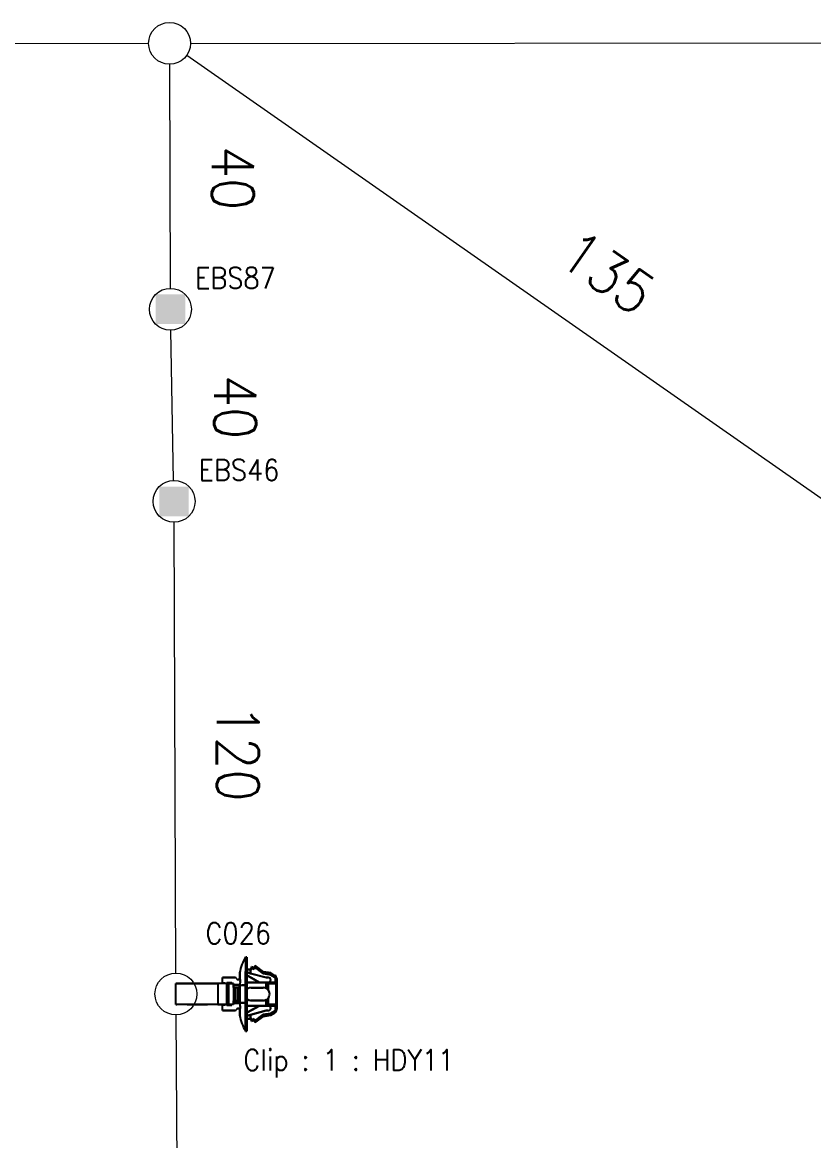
# Model space of a CAD drawing. Header units: inches. Extents: x 47316 to 59086, y 3141 to 11743.
# Drawn here: x 53978.5 to 54072.9, y 9663.8 to 9797.2 of the extents above; entities that cross this region are included whole.
import ezdxf

# ---------------------------------------------------------------- set-up
doc = ezdxf.new("R2010")
doc.units = ezdxf.units.IN
doc.header["$MEASUREMENT"] = 0
doc.styles.get("Standard").update_dxf_attribs({"font": ''})
doc.styles.get('Standard').set_extended_font_data('SimSun')
doc.linetypes.add('_VH_FELT_TAPE', pattern='A,0.4,-0.7,["FELT",Standard,S=0.3,R=0,X=-0.5,Y=-0.15],-0.7', length=1.8)

msp = doc.modelspace()

# ---------------------------------------------------------------- linework, layer by layer
at = {"color": 0, "linetype": '_VH_FELT_TAPE', "lineweight": 15, "ltscale": 5}
for p, q in [((53998.55, 9794.68), (54094.6, 9794.77)), ((53993.55, 9794.67), (53919.55, 9794.39)), ((53996.05, 9792.18), (53996.14, 9765.45)), ((53998.1, 9793.25), (54088.95, 9729.86)), ((53996.54, 9742.54), (53996.2, 9760.45)), ((53996.8, 9683.77), (53996.6, 9737.54)), ((53997.22, 9630.95), (53996.83, 9678.77))]:
    msp.add_line(p, q, dxfattribs=at)
at = {"color": 7, "ltscale": 0.2}
for p, q in [((54005.13, 9682.32), (54005.14, 9685.68)), ((54005.13, 9682.32), (54005.14, 9685.68)), ((54005.26, 9682.32), (54005.26, 9685.68)), ((54005.26, 9685.68), (54005.26, 9682.32)), ((54005.13, 9676.84), (54005.13, 9680.21)), ((54005.13, 9680.21), (54005.13, 9676.84)), ((54005.26, 9680.21), (54005.26, 9676.84)), ((54005.26, 9680.21), (54005.26, 9676.84))]:
    msp.add_line(p, q, dxfattribs=at)
at = {"color": 7, "ltscale": 0.0075}
for p, q in [((54005.14, 9685.68), (54005.26, 9685.68)), ((54005.26, 9685.68), (54005.14, 9685.68)), ((54008.71, 9683), (54008.84, 9683)), ((54008.71, 9683), (54008.84, 9683)), ((54002.9, 9682.11), (54002.78, 9682.11)), ((54002.78, 9682.11), (54002.9, 9682.11)), ((54002.78, 9681.69), (54002.9, 9681.69)), ((54002.9, 9681.69), (54002.78, 9681.69)), ((54005.13, 9682.32), (54005.26, 9682.32)), ((54005.26, 9682.32), (54005.13, 9682.32)), ((54008.84, 9682.65), (54008.71, 9682.65)), ((54002.9, 9680.84), (54002.78, 9680.84)), ((54002.78, 9680.84), (54002.9, 9680.84)), ((54002.78, 9680.42), (54002.9, 9680.42)), ((54002.9, 9680.42), (54002.78, 9680.42)), ((54005.26, 9680.21), (54005.13, 9680.21)), ((54005.13, 9680.21), (54005.26, 9680.21)), ((54008.84, 9679.52), (54008.71, 9679.52)), ((54008.84, 9679.52), (54008.71, 9679.52)), ((54005.13, 9676.84), (54005.26, 9676.84)), ((54005.26, 9676.84), (54005.13, 9676.84))]:
    msp.add_line(p, q, dxfattribs=at)
at = {"color": 7, "ltscale": 0.087396}
for p, q in [((54005.26, 9685.68), (54005.26, 9684.21)), ((54005.26, 9676.84), (54005.26, 9678.31)), ((54005.26, 9676.84), (54005.26, 9678.31))]:
    msp.add_line(p, q, dxfattribs=at)
at = {"color": 7, "ltscale": 0.0875}
for p, q in [((54005.26, 9684.21), (54005.26, 9685.68)), ((54007.24, 9682.02), (54005.77, 9682.02)), ((54005.77, 9682.02), (54007.24, 9682.02)), ((54005.76, 9680.5), (54007.24, 9680.5)), ((54007.24, 9680.5), (54005.76, 9680.5)), ((54007.24, 9680.5), (54005.76, 9680.5))]:
    msp.add_line(p, q, dxfattribs=at)
at = {"color": 7, "ltscale": 0.027499}
for p, q in [((54005.73, 9684.21), (54005.26, 9684.21)), ((54005.26, 9684.21), (54005.73, 9684.21)), ((54005.72, 9678.32), (54005.26, 9678.32)), ((54005.26, 9678.32), (54005.72, 9678.32))]:
    msp.add_line(p, q, dxfattribs=at)
at = {"color": 7, "ltscale": 0.019785}
for p, q in [((54005.72, 9683.73), (54005.73, 9684.07)), ((54005.73, 9684.07), (54005.72, 9683.73)), ((54005.72, 9678.79), (54005.72, 9678.46)), ((54005.72, 9678.46), (54005.72, 9678.79))]:
    msp.add_line(p, q, dxfattribs=at)
at = {"color": 7, "ltscale": 0.018183}
msp.add_line((54005.81, 9684.5), (54005.73, 9684.21), dxfattribs=at)
at = {"color": 7, "ltscale": 0.018199}
for p, q in [((54005.73, 9684.07), (54005.81, 9684.36)), ((54005.81, 9684.36), (54005.73, 9684.07)), ((54005.72, 9678.46), (54005.81, 9678.16)), ((54005.81, 9678.16), (54005.72, 9678.46))]:
    msp.add_line(p, q, dxfattribs=at)
at = {"color": 7, "ltscale": 0.000342}
for p, q in [((54005.73, 9684.2), (54005.73, 9684.21)), ((54005.72, 9678.32), (54005.72, 9678.32))]:
    msp.add_line(p, q, dxfattribs=at)
at = {"color": 7, "ltscale": 0.006641}
msp.add_line((54005.73, 9684.21), (54005.73, 9684.1), dxfattribs=at)
at = {"color": 7, "ltscale": 0.002142}
msp.add_line((54005.73, 9684.17), (54005.73, 9684.21), dxfattribs=at)
at = {"color": 7, "ltscale": 0.00033}
for p, q in [((54005.73, 9684.21), (54005.73, 9684.2)), ((54005.72, 9678.32), (54005.72, 9678.32)), ((54006.12, 9678.15), (54006.12, 9678.15))]:
    msp.add_line(p, q, dxfattribs=at)
at = {"color": 7, "ltscale": 0.002136}
msp.add_line((54005.73, 9684.21), (54005.73, 9684.17), dxfattribs=at)
at = {"color": 7, "ltscale": 0.001825}
msp.add_line((54005.73, 9684.2), (54005.73, 9684.17), dxfattribs=at)
at = {"color": 7, "ltscale": 0.003674}
for p, q in [((54005.73, 9684.14), (54005.73, 9684.2)), ((54005.72, 9678.32), (54005.72, 9678.38))]:
    msp.add_line(p, q, dxfattribs=at)
at = {"color": 7, "ltscale": 0.006299}
msp.add_line((54005.73, 9684.07), (54005.73, 9684.17), dxfattribs=at)
at = {"color": 7, "ltscale": 0.006305}
msp.add_line((54005.73, 9684.17), (54005.73, 9684.07), dxfattribs=at)
at = {"color": 7, "ltscale": 0.00329}
msp.add_line((54005.73, 9684.09), (54005.73, 9684.14), dxfattribs=at)
at = {"color": 7, "ltscale": 0.008429}
for p, q in [((54005.81, 9684.36), (54005.81, 9684.5)), ((54006.12, 9678.29), (54006.12, 9678.15))]:
    msp.add_line(p, q, dxfattribs=at)
at = {"color": 7, "ltscale": 0.020195}
for p, q in [((54006.13, 9684.38), (54005.81, 9684.5)), ((54005.81, 9684.36), (54006.13, 9684.24)), ((54006.13, 9684.24), (54005.81, 9684.36)), ((54005.81, 9678.16), (54006.12, 9678.29)), ((54006.12, 9678.29), (54005.81, 9678.16)), ((54005.81, 9678.02), (54006.12, 9678.15))]:
    msp.add_line(p, q, dxfattribs=at)
at = {"color": 7, "ltscale": 0.008438}
msp.add_line((54005.81, 9684.5), (54005.81, 9684.36), dxfattribs=at)
at = {"color": 7, "ltscale": 0.002185}
msp.add_line((54005.81, 9684.43), (54005.81, 9684.47), dxfattribs=at)
at = {"color": 7, "ltscale": 0.019}
msp.add_line((54006.25, 9684.67), (54006.13, 9684.38), dxfattribs=at)
at = {"color": 7, "ltscale": 0.013619}
for p, q in [((54006.13, 9684.24), (54006.22, 9684.45)), ((54006.22, 9684.45), (54006.13, 9684.24)), ((54006.12, 9678.29), (54006.21, 9678.08)), ((54006.21, 9678.08), (54006.12, 9678.29))]:
    msp.add_line(p, q, dxfattribs=at)
at = {"color": 7, "ltscale": 0.0009}
msp.add_line((54006.13, 9684.36), (54006.13, 9684.38), dxfattribs=at)
at = {"color": 7, "ltscale": 0.000912}
for p, q in [((54006.13, 9684.38), (54006.13, 9684.36)), ((54005.81, 9678.04), (54005.81, 9678.02))]:
    msp.add_line(p, q, dxfattribs=at)
at = {"color": 7, "ltscale": 0.002856}
msp.add_line((54006.13, 9684.37), (54006.13, 9684.32), dxfattribs=at)
at = {"color": 7, "ltscale": 0.002869}
msp.add_line((54006.13, 9684.32), (54006.13, 9684.37), dxfattribs=at)
at = {"color": 7, "ltscale": 0.002832}
msp.add_line((54006.13, 9684.31), (54006.13, 9684.36), dxfattribs=at)
at = {"color": 7, "ltscale": 0.00282}
for p, q in [((54006.13, 9684.36), (54006.13, 9684.31)), ((54005.81, 9678.08), (54005.81, 9678.04))]:
    msp.add_line(p, q, dxfattribs=at)
at = {"color": 7, "ltscale": 0.004715}
msp.add_line((54006.13, 9684.24), (54006.13, 9684.31), dxfattribs=at)
at = {"color": 7, "ltscale": 0.004687}
msp.add_line((54006.13, 9684.31), (54006.13, 9684.24), dxfattribs=at)
at = {"color": 7, "ltscale": 0.074459}
for p, q in [((54006.22, 9684.45), (54007.24, 9683.72)), ((54007.24, 9683.72), (54006.22, 9684.45)), ((54006.21, 9678.08), (54007.23, 9678.81)), ((54007.23, 9678.81), (54006.21, 9678.08))]:
    msp.add_line(p, q, dxfattribs=at)
at = {"color": 7, "ltscale": 0.000903}
msp.add_line((54006.25, 9684.67), (54006.25, 9684.66), dxfattribs=at)
at = {"color": 7, "ltscale": 4.3e-05}
msp.add_line((54006.25, 9684.67), (54006.25, 9684.67), dxfattribs=at)
at = {"color": 7, "ltscale": 0.075271}
for p, q in [((54007.28, 9683.93), (54006.25, 9684.67)), ((54006.25, 9684.57), (54007.28, 9683.83)), ((54007.28, 9683.83), (54006.25, 9684.57)), ((54007.28, 9678.69), (54006.25, 9677.96)), ((54006.25, 9677.85), (54007.28, 9678.59))]:
    msp.add_line(p, q, dxfattribs=at)
at = {"color": 7, "ltscale": 4.9e-05}
msp.add_line((54006.25, 9684.67), (54006.25, 9684.67), dxfattribs=at)
at = {"color": 7, "ltscale": 0.000916}
msp.add_line((54006.25, 9684.67), (54006.25, 9684.66), dxfattribs=at)
at = {"color": 7, "ltscale": 0.005222}
msp.add_line((54006.25, 9684.66), (54006.25, 9684.57), dxfattribs=at)
at = {"color": 7, "ltscale": 0.005249}
msp.add_line((54006.25, 9684.66), (54006.25, 9684.57), dxfattribs=at)
at = {"color": 7, "ltscale": 0.025}
for p, q in [((54002.78, 9683.24), (54002.36, 9683.24)), ((54002.9, 9681.69), (54002.9, 9682.11)), ((54002.9, 9681.69), (54002.9, 9682.11)), ((54002.9, 9681.69), (54002.9, 9682.11)), ((54002.9, 9680.42), (54002.9, 9680.84)), ((54002.9, 9680.42), (54002.9, 9680.84))]:
    msp.add_line(p, q, dxfattribs=at)
at = {"color": 7, "ltscale": 0.039999}
for p, q in [((54002.36, 9682.57), (54002.36, 9683.24)), ((54002.36, 9682.57), (54002.36, 9683.24)), ((54002.35, 9679.29), (54002.35, 9679.96)), ((54002.35, 9679.29), (54002.35, 9679.96))]:
    msp.add_line(p, q, dxfattribs=at)
at = {"color": 7, "ltscale": 0.022501}
for p, q in [((54002.36, 9683.24), (54002.74, 9683.24)), ((54002.36, 9683.24), (54002.74, 9683.24)), ((54002.35, 9679.29), (54002.73, 9679.29)), ((54002.73, 9679.29), (54002.35, 9679.29))]:
    msp.add_line(p, q, dxfattribs=at)
at = {"color": 7, "ltscale": 0.064999}
for p, q in [((54002.74, 9683.24), (54003.83, 9683.24)), ((54002.74, 9683.24), (54003.83, 9683.24)), ((54002.73, 9679.29), (54003.83, 9679.28)), ((54003.83, 9679.28), (54002.73, 9679.29))]:
    msp.add_line(p, q, dxfattribs=at)
at = {"color": 7, "ltscale": 0.0625}
msp.add_line((54003.83, 9683.24), (54002.78, 9683.24), dxfattribs=at)
at = {"color": 7, "ltscale": 0.013786}
msp.add_line((54004.42, 9682.99), (54004.19, 9682.99), dxfattribs=at)
at = {"color": 7, "ltscale": 0.017471}
for p, q in [((54004.48, 9682.99), (54004.19, 9682.99)), ((54004.48, 9679.54), (54004.18, 9679.54))]:
    msp.add_line(p, q, dxfattribs=at)
at = {"color": 7, "ltscale": 0.017476}
for p, q in [((54004.19, 9682.99), (54004.48, 9682.99)), ((54004.18, 9679.54), (54004.48, 9679.54))]:
    msp.add_line(p, q, dxfattribs=at)
at = {"color": 7, "ltscale": 0.047501}
for p, q in [((54004.42, 9683.79), (54004.42, 9682.99)), ((54004.42, 9682.99), (54004.42, 9683.79)), ((54004.42, 9679.54), (54004.42, 9678.74)), ((54004.42, 9678.74), (54004.42, 9679.54))]:
    msp.add_line(p, q, dxfattribs=at)
at = {"color": 7, "ltscale": 0.00369}
for p, q in [((54004.48, 9682.99), (54004.42, 9682.99)), ((54004.42, 9679.54), (54004.48, 9679.54))]:
    msp.add_line(p, q, dxfattribs=at)
at = {"color": 7, "ltscale": 0.028456}
for p, q in [((54005.72, 9683.73), (54005.26, 9683.86)), ((54005.26, 9683.86), (54005.72, 9683.73)), ((54005.72, 9678.79), (54005.26, 9678.67)), ((54005.26, 9678.67), (54005.72, 9678.79))]:
    msp.add_line(p, q, dxfattribs=at)
at = {"color": 7, "ltscale": 0.020602}
for p, q in [((54005.26, 9683.86), (54005.26, 9683.51)), ((54005.26, 9678.67), (54005.26, 9679.01)), ((54005.26, 9678.67), (54005.26, 9679.01))]:
    msp.add_line(p, q, dxfattribs=at)
at = {"color": 7, "ltscale": 0.020749}
msp.add_line((54005.26, 9683.51), (54005.26, 9683.86), dxfattribs=at)
at = {"color": 7, "ltscale": 0.015289}
msp.add_line((54005.48, 9683.38), (54005.26, 9683.51), dxfattribs=at)
at = {"color": 7, "ltscale": 0.015242}
for p, q in [((54005.26, 9683.51), (54005.48, 9683.38)), ((54005.48, 9679.14), (54005.26, 9679.02))]:
    msp.add_line(p, q, dxfattribs=at)
at = {"color": 7, "ltscale": 0.02697}
msp.add_line((54005.88, 9683.16), (54005.48, 9683.38), dxfattribs=at)
at = {"color": 7, "ltscale": 0.026985}
for p, q in [((54005.48, 9683.38), (54005.88, 9683.16)), ((54005.88, 9679.37), (54005.48, 9679.14))]:
    msp.add_line(p, q, dxfattribs=at)
at = {"color": 7, "ltscale": 0.11383}
for p, q in [((54007.58, 9683.24), (54005.72, 9683.73)), ((54005.72, 9683.73), (54007.58, 9683.24)), ((54007.57, 9679.28), (54005.72, 9678.79)), ((54005.72, 9678.79), (54007.57, 9679.28))]:
    msp.add_line(p, q, dxfattribs=at)
at = {"color": 7, "ltscale": 0.065039}
msp.add_line((54006.78, 9682.65), (54005.82, 9683.19), dxfattribs=at)
at = {"color": 7, "ltscale": 0.06116}
msp.add_line((54006.78, 9682.65), (54005.88, 9683.16), dxfattribs=at)
at = {"color": 7, "ltscale": 0.061156}
for p, q in [((54005.88, 9683.16), (54006.78, 9682.65)), ((54006.77, 9679.87), (54005.88, 9679.37))]:
    msp.add_line(p, q, dxfattribs=at)
at = {"color": 7, "ltscale": 0.004321}
for p, q in [((54007.26, 9683.78), (54007.24, 9683.72)), ((54007.24, 9683.72), (54007.26, 9683.78)), ((54007.23, 9678.81), (54007.26, 9678.74)), ((54007.26, 9678.74), (54007.23, 9678.81))]:
    msp.add_line(p, q, dxfattribs=at)
at = {"color": 7, "ltscale": 0.051095}
for p, q in [((54007.24, 9683.72), (54008.08, 9683.57)), ((54008.08, 9683.57), (54007.24, 9683.72)), ((54007.23, 9678.81), (54008.08, 9678.95)), ((54008.08, 9678.95), (54007.23, 9678.81))]:
    msp.add_line(p, q, dxfattribs=at)
at = {"color": 7, "ltscale": 0.002621}
for p, q in [((54007.28, 9683.83), (54007.26, 9683.79)), ((54007.26, 9683.79), (54007.28, 9683.83)), ((54007.26, 9678.74), (54007.28, 9678.7)), ((54007.28, 9678.7), (54007.26, 9678.74))]:
    msp.add_line(p, q, dxfattribs=at)
at = {"color": 7, "ltscale": 0.000205}
for p, q in [((54007.26, 9683.79), (54007.26, 9683.78)), ((54007.26, 9683.78), (54007.26, 9683.79)), ((54007.26, 9678.74), (54007.26, 9678.74)), ((54007.26, 9678.74), (54007.26, 9678.74))]:
    msp.add_line(p, q, dxfattribs=at)
at = {"color": 7, "ltscale": 0.006168}
for p, q in [((54007.28, 9683.83), (54007.28, 9683.93)), ((54007.28, 9683.93), (54007.28, 9683.83))]:
    msp.add_line(p, q, dxfattribs=at)
at = {"color": 7, "ltscale": 0.05076}
for p, q in [((54008.12, 9683.79), (54007.28, 9683.93)), ((54007.28, 9678.59), (54008.12, 9678.73))]:
    msp.add_line(p, q, dxfattribs=at)
at = {"color": 7, "ltscale": 0.050773}
for p, q in [((54007.28, 9683.83), (54008.12, 9683.68)), ((54008.12, 9683.68), (54007.28, 9683.83)), ((54008.12, 9678.84), (54007.28, 9678.7))]:
    msp.add_line(p, q, dxfattribs=at)
at = {"color": 7, "ltscale": 0.014999}
for p, q in [((54007.83, 9683.24), (54007.58, 9683.24)), ((54007.58, 9683.24), (54007.83, 9683.24)), ((54007.83, 9679.28), (54007.57, 9679.28)), ((54007.83, 9679.28), (54007.57, 9679.28)), ((54007.57, 9679.28), (54007.83, 9679.28))]:
    msp.add_line(p, q, dxfattribs=at)
at = {"color": 7, "ltscale": 0.004276}
for p, q in [((54008.11, 9683.64), (54008.08, 9683.57)), ((54008.08, 9683.57), (54008.11, 9683.63)), ((54008.1, 9678.89), (54008.08, 9678.95)), ((54008.08, 9678.95), (54008.1, 9678.89))]:
    msp.add_line(p, q, dxfattribs=at)
at = {"color": 7, "ltscale": 0.0329}
for p, q in [((54008.08, 9683.57), (54008.56, 9683.29)), ((54008.56, 9683.29), (54008.08, 9683.57)), ((54008.08, 9678.95), (54008.56, 9679.23)), ((54008.56, 9679.23), (54008.08, 9678.95))]:
    msp.add_line(p, q, dxfattribs=at)
at = {"color": 7, "ltscale": 0.002806}
for p, q in [((54008.12, 9683.68), (54008.11, 9683.64)), ((54008.1, 9678.89), (54008.12, 9678.84))]:
    msp.add_line(p, q, dxfattribs=at)
at = {"color": 7, "ltscale": 0.00266}
for p, q in [((54008.11, 9683.64), (54008.12, 9683.68)), ((54008.12, 9678.84), (54008.11, 9678.88))]:
    msp.add_line(p, q, dxfattribs=at)
at = {"color": 7, "ltscale": 0.006223}
for p, q in [((54008.12, 9683.79), (54008.12, 9683.68)), ((54008.12, 9683.79), (54008.12, 9683.68)), ((54008.12, 9678.73), (54008.12, 9678.84))]:
    msp.add_line(p, q, dxfattribs=at)
at = {"color": 7, "ltscale": 0.034946}
for p, q in [((54008.63, 9683.49), (54008.12, 9683.79)), ((54008.12, 9678.73), (54008.63, 9679.03))]:
    msp.add_line(p, q, dxfattribs=at)
at = {"color": 7, "ltscale": 0.034163}
for p, q in [((54008.12, 9683.68), (54008.62, 9683.39)), ((54008.62, 9679.13), (54008.12, 9678.84))]:
    msp.add_line(p, q, dxfattribs=at)
at = {"color": 7, "ltscale": 0.034208}
for p, q in [((54008.62, 9683.39), (54008.12, 9683.68)), ((54008.62, 9679.13), (54008.12, 9678.84))]:
    msp.add_line(p, q, dxfattribs=at)
at = {"color": 7, "ltscale": 0.000128}
for p, q in [((54008.12, 9683.68), (54008.12, 9683.68)), ((54008.12, 9678.84), (54008.12, 9678.84)), ((54008.12, 9678.84), (54008.12, 9678.84))]:
    msp.add_line(p, q, dxfattribs=at)
at = {"color": 7, "ltscale": 0.007092}
for p, q in [((54008.56, 9683.29), (54008.62, 9683.39)), ((54008.62, 9683.39), (54008.56, 9683.29)), ((54008.62, 9679.13), (54008.56, 9679.23)), ((54008.56, 9679.23), (54008.62, 9679.13))]:
    msp.add_line(p, q, dxfattribs=at)
at = {"color": 7, "ltscale": 0.005864}
msp.add_line((54008.63, 9683.49), (54008.62, 9683.39), dxfattribs=at)
at = {"color": 7, "ltscale": 0.005865}
for p, q in [((54008.63, 9683.49), (54008.62, 9683.39)), ((54008.62, 9679.13), (54008.63, 9679.03))]:
    msp.add_line(p, q, dxfattribs=at)
at = {"color": 7, "ltscale": 0.020941}
for p, q in [((54008.71, 9683), (54008.71, 9682.65)), ((54008.71, 9682.65), (54008.71, 9683)), ((54008.84, 9682.65), (54008.84, 9683)), ((54008.84, 9683), (54008.84, 9682.65)), ((54008.71, 9679.52), (54008.71, 9679.87)), ((54008.71, 9679.87), (54008.71, 9679.52)), ((54008.84, 9679.52), (54008.84, 9679.87)), ((54008.84, 9679.87), (54008.84, 9679.52))]:
    msp.add_line(p, q, dxfattribs=at)
at = {"color": 7, "ltscale": 0.015717}
msp.add_line((54008.84, 9683.12), (54008.84, 9682.86), dxfattribs=at)
at = {"color": 7, "ltscale": 0.015729}
msp.add_line((54008.84, 9682.86), (54008.84, 9683.12), dxfattribs=at)
at = {"color": 7, "ltscale": 0.012512}
for p, q in [((54008.84, 9682.65), (54008.84, 9682.86)), ((54008.84, 9679.66), (54008.84, 9679.87))]:
    msp.add_line(p, q, dxfattribs=at)
at = {"color": 7, "ltscale": 0.378897}
msp.add_line((53996.81, 9682.53), (54001.81, 9682.53), dxfattribs=at)
at = {"color": 7, "ltscale": 0.15}
for p, q in [((53996.81, 9680.01), (53996.81, 9682.53)), ((54001.81, 9682.53), (54001.81, 9680)), ((54001.81, 9682.53), (54001.81, 9680)), ((54003.07, 9680), (54003.07, 9682.53)), ((54003.07, 9682.53), (54003.07, 9680)), ((54003.7, 9682.53), (54003.7, 9680)), ((54003.7, 9682.53), (54003.7, 9680)), ((54008.77, 9680), (54008.78, 9682.52)), ((54008.78, 9682.52), (54008.77, 9680))]:
    msp.add_line(p, q, dxfattribs=at)
at = {"color": 7, "ltscale": 0.215019}
msp.add_line((54000.25, 9682.53), (53996.81, 9682.53), dxfattribs=at)
at = {"color": 7, "ltscale": 0.315749}
msp.add_line((53996.81, 9682.53), (54001.38, 9682.53), dxfattribs=at)
at = {"color": 7, "ltscale": 0.378905}
msp.add_line((54001.81, 9682.53), (53996.81, 9682.53), dxfattribs=at)
at = {"color": 7, "ltscale": 0.315758}
msp.add_line((53996.81, 9682.53), (54001.38, 9682.53), dxfattribs=at)
at = {"color": 7, "ltscale": 0.179182}
msp.add_line((54000.08, 9682.53), (53997.06, 9682.53), dxfattribs=at)
at = {"color": 7, "ltscale": 0.026669}
for p, q in [((54000.08, 9682.53), (54000.53, 9682.53)), ((54000.53, 9682.53), (54000.08, 9682.53)), ((54000.25, 9682.53), (54000.7, 9682.53))]:
    msp.add_line(p, q, dxfattribs=at)
at = {"color": 7, "ltscale": 0.108633}
msp.add_line((54002.36, 9682.53), (54000.53, 9682.53), dxfattribs=at)
at = {"color": 7, "ltscale": 0.076392}
msp.add_line((54001.81, 9682.53), (54000.53, 9682.53), dxfattribs=at)
at = {"color": 7, "ltscale": 0.098454}
msp.add_line((54002.36, 9682.53), (54000.7, 9682.53), dxfattribs=at)
at = {"color": 7, "ltscale": 0.057913}
msp.add_line((54002.36, 9682.53), (54001.38, 9682.53), dxfattribs=at)
at = {"color": 7, "ltscale": 0.0644}
for p, q in [((54002.9, 9682.53), (54001.81, 9682.53)), ((54002.9, 9682.53), (54001.81, 9682.53)), ((54001.81, 9680), (54002.9, 9680)), ((54002.9, 9680), (54001.81, 9680))]:
    msp.add_line(p, q, dxfattribs=at)
at = {"color": 7, "ltscale": 0.0175}
for p, q in [((54002.36, 9682.57), (54002.65, 9682.57)), ((54002.36, 9682.57), (54002.65, 9682.57)), ((54002.65, 9682.57), (54002.36, 9682.57)), ((54002.35, 9679.96), (54002.65, 9679.96)), ((54002.65, 9679.96), (54002.35, 9679.96))]:
    msp.add_line(p, q, dxfattribs=at)
at = {"color": 7, "ltscale": 0.002499}
for p, q in [((54002.36, 9682.53), (54002.36, 9682.57)), ((54002.65, 9682.57), (54002.65, 9682.53)), ((54002.65, 9682.53), (54002.65, 9682.57)), ((54002.9, 9682.61), (54002.9, 9682.57)), ((54002.9, 9682.61), (54002.9, 9682.57)), ((54003.45, 9682.57), (54003.45, 9682.53)), ((54003.45, 9682.53), (54003.45, 9682.57)), ((54003.45, 9682.57), (54003.45, 9682.53)), ((54002.35, 9679.96), (54002.35, 9680)), ((54002.65, 9680), (54002.65, 9679.96)), ((54002.65, 9679.96), (54002.65, 9680)), ((54002.9, 9679.92), (54002.9, 9679.96)), ((54002.9, 9679.96), (54002.9, 9679.92)), ((54002.9, 9679.96), (54002.9, 9679.92)), ((54003.45, 9680), (54003.45, 9679.96)), ((54003.45, 9679.96), (54003.45, 9680)), ((54003.45, 9680), (54003.45, 9679.96))]:
    msp.add_line(p, q, dxfattribs=at)
at = {"color": 7, "ltscale": 2.6e-05}
for p, q in [((54002.36, 9682.57), (54002.36, 9682.57)), ((54002.35, 9679.96), (54002.35, 9679.96))]:
    msp.add_line(p, q, dxfattribs=at)
at = {"color": 7, "ltscale": 0.000629}
msp.add_line((54002.9, 9682.6), (54002.9, 9682.61), dxfattribs=at)
at = {"color": 7, "ltscale": 0.035001}
for p, q in [((54002.9, 9682.61), (54003.49, 9682.61)), ((54003.49, 9682.61), (54002.9, 9682.61)), ((54005.26, 9682.32), (54004.67, 9682.32)), ((54005.26, 9682.32), (54004.67, 9682.32)), ((54003.49, 9679.92), (54002.9, 9679.92)), ((54003.49, 9679.92), (54002.9, 9679.92)), ((54002.9, 9679.92), (54003.49, 9679.92))]:
    msp.add_line(p, q, dxfattribs=at)
at = {"color": 7, "ltscale": 0.154999}
for p, q in [((54002.9, 9682.57), (54002.9, 9679.96)), ((54002.9, 9679.96), (54002.9, 9682.57))]:
    msp.add_line(p, q, dxfattribs=at)
at = {"color": 7, "ltscale": 0.032501}
for p, q in [((54002.9, 9682.57), (54003.45, 9682.57)), ((54002.9, 9682.57), (54003.45, 9682.57)), ((54002.9, 9679.96), (54003.45, 9679.96)), ((54003.45, 9679.96), (54002.9, 9679.96))]:
    msp.add_line(p, q, dxfattribs=at)
at = {"color": 7, "ltscale": 0.021939}
msp.add_line((54002.9, 9682.57), (54003.27, 9682.57), dxfattribs=at)
at = {"color": 7, "ltscale": 0.000322}
msp.add_line((54002.9, 9681.69), (54002.9, 9681.69), dxfattribs=at)
at = {"color": 7, "ltscale": 0.0375}
for p, q in [((54003.07, 9682.53), (54003.7, 9682.53)), ((54003.7, 9682.53), (54003.07, 9682.53)), ((54003.7, 9680), (54003.07, 9680)), ((54003.7, 9680), (54003.07, 9680))]:
    msp.add_line(p, q, dxfattribs=at)
at = {"color": 7, "ltscale": 0.010562}
msp.add_line((54003.45, 9682.57), (54003.27, 9682.57), dxfattribs=at)
at = {"color": 7, "ltscale": 0.002502}
msp.add_line((54003.49, 9682.53), (54003.45, 9682.53), dxfattribs=at)
at = {"color": 7, "ltscale": 0.004999}
for p, q in [((54003.49, 9682.61), (54003.49, 9682.53)), ((54003.49, 9682.53), (54003.49, 9682.61)), ((54003.49, 9680), (54003.49, 9679.92)), ((54003.49, 9679.92), (54003.49, 9680))]:
    msp.add_line(p, q, dxfattribs=at)
at = {"color": 7, "ltscale": 0.040002}
for p, q in [((54003.7, 9682.36), (54004.38, 9682.36)), ((54004.38, 9682.36), (54003.7, 9682.36)), ((54004.38, 9680.17), (54003.7, 9680.17)), ((54004.38, 9680.17), (54003.7, 9680.17)), ((54003.7, 9680.17), (54004.38, 9680.17))]:
    msp.add_line(p, q, dxfattribs=at)
at = {"color": 7, "ltscale": 0.017502}
for p, q in [((54003.7, 9682.06), (54003.7, 9682.36)), ((54003.7, 9680.17), (54003.7, 9680.46))]:
    msp.add_line(p, q, dxfattribs=at)
at = {"color": 7, "ltscale": 0.00087}
for p, q in [((54003.72, 9682.06), (54003.7, 9682.06)), ((54003.7, 9682.06), (54003.72, 9682.06)), ((54003.72, 9680.46), (54003.7, 9680.46)), ((54003.7, 9680.46), (54003.72, 9680.46))]:
    msp.add_line(p, q, dxfattribs=at)
at = {"color": 7, "ltscale": 0.023952}
msp.add_line((54004.11, 9682.06), (54003.7, 9682.06), dxfattribs=at)
at = {"color": 7, "ltscale": 0.007443}
for p, q in [((54003.84, 9682.06), (54003.72, 9682.06)), ((54003.72, 9682.06), (54003.84, 9682.06)), ((54003.84, 9680.46), (54003.72, 9680.46)), ((54003.72, 9680.46), (54003.84, 9680.46))]:
    msp.add_line(p, q, dxfattribs=at)
at = {"color": 7, "ltscale": 0.095001}
for p, q in [((54003.72, 9682.06), (54003.72, 9680.46)), ((54003.72, 9680.46), (54003.72, 9682.06)), ((54003.84, 9682.06), (54003.84, 9680.46)), ((54003.84, 9680.46), (54003.84, 9682.06)), ((54004.14, 9680.46), (54004.14, 9682.06)), ((54004.14, 9682.06), (54004.14, 9680.46)), ((54004.35, 9680.46), (54004.35, 9682.06))]:
    msp.add_line(p, q, dxfattribs=at)
at = {"color": 7, "ltscale": 0.017839}
for p, q in [((54004.14, 9682.06), (54003.84, 9682.06)), ((54003.84, 9682.06), (54004.14, 9682.06)), ((54004.14, 9680.46), (54003.84, 9680.46)), ((54003.84, 9680.46), (54004.14, 9680.46))]:
    msp.add_line(p, q, dxfattribs=at)
at = {"color": 7, "ltscale": 0.014789}
msp.add_line((54004.13, 9682.06), (54004.38, 9682.06), dxfattribs=at)
at = {"color": 7, "ltscale": 0.013841}
for p, q in [((54004.38, 9682.06), (54004.14, 9682.06)), ((54004.14, 9680.46), (54004.38, 9680.46))]:
    msp.add_line(p, q, dxfattribs=at)
at = {"color": 7, "ltscale": 0.012407}
for p, q in [((54004.35, 9682.06), (54004.14, 9682.06)), ((54004.35, 9680.46), (54004.14, 9680.46))]:
    msp.add_line(p, q, dxfattribs=at)
at = {"color": 7, "ltscale": 0.129999}
for p, q in [((54004.38, 9682.36), (54004.38, 9680.17)), ((54004.38, 9680.17), (54004.38, 9682.36))]:
    msp.add_line(p, q, dxfattribs=at)
at = {"color": 7, "ltscale": 0.040567}
for p, q in [((54004.45, 9682.32), (54005.13, 9682.32)), ((54004.45, 9680.21), (54005.13, 9680.21))]:
    msp.add_line(p, q, dxfattribs=at)
at = {"color": 7, "ltscale": 0.125}
for p, q in [((54004.45, 9680.21), (54004.45, 9682.32)), ((54004.45, 9682.32), (54004.45, 9680.21)), ((54005.13, 9680.21), (54005.13, 9682.32)), ((54005.13, 9682.32), (54005.13, 9680.21)), ((54005.26, 9680.21), (54005.26, 9682.32)), ((54005.26, 9682.32), (54005.26, 9680.21))]:
    msp.add_line(p, q, dxfattribs=at)
at = {"color": 7, "ltscale": 0.040569}
for p, q in [((54004.45, 9682.32), (54005.13, 9682.32)), ((54005.13, 9680.21), (54004.45, 9680.21))]:
    msp.add_line(p, q, dxfattribs=at)
at = {"color": 7, "ltscale": 0.089999}
for p, q in [((54005.26, 9682.65), (54006.78, 9682.65)), ((54006.78, 9682.65), (54005.26, 9682.65)), ((54006.77, 9679.87), (54005.26, 9679.87)), ((54005.26, 9679.87), (54006.77, 9679.87))]:
    msp.add_line(p, q, dxfattribs=at)
at = {"color": 7, "ltscale": 0.040697}
msp.add_line((54006.62, 9682.65), (54005.93, 9682.65), dxfattribs=at)
at = {"color": 7, "ltscale": 0.040701}
msp.add_line((54005.93, 9682.65), (54006.62, 9682.65), dxfattribs=at)
at = {"color": 7, "ltscale": 0.039936}
for p, q in [((54006.78, 9682.65), (54007.45, 9682.65)), ((54007.45, 9682.65), (54006.78, 9682.65)), ((54007.45, 9679.87), (54006.77, 9679.87)), ((54006.77, 9679.87), (54007.45, 9679.87))]:
    msp.add_line(p, q, dxfattribs=at)
at = {"color": 7, "ltscale": 0.048712}
msp.add_line((54007.6, 9682.65), (54006.78, 9682.65), dxfattribs=at)
at = {"color": 7, "ltscale": 0.082565}
for p, q in [((54008.84, 9682.65), (54007.45, 9682.65)), ((54007.45, 9682.65), (54008.84, 9682.65)), ((54007.45, 9679.87), (54008.84, 9679.87)), ((54008.84, 9679.87), (54007.45, 9679.87))]:
    msp.add_line(p, q, dxfattribs=at)
at = {"color": 7, "ltscale": 0.041339}
for p, q in [((54007.59, 9682.63), (54007.59, 9681.93)), ((54007.59, 9681.93), (54007.59, 9682.63)), ((54007.59, 9680.59), (54007.59, 9679.89)), ((54007.59, 9679.89), (54007.59, 9680.59))]:
    msp.add_line(p, q, dxfattribs=at)
at = {"color": 7, "ltscale": 0.002634}
for p, q in [((54007.59, 9682.63), (54007.63, 9682.61)), ((54007.63, 9679.91), (54007.59, 9679.89))]:
    msp.add_line(p, q, dxfattribs=at)
at = {"color": 7, "ltscale": 0.002635}
for p, q in [((54007.63, 9682.61), (54007.59, 9682.63)), ((54007.59, 9679.89), (54007.63, 9679.91))]:
    msp.add_line(p, q, dxfattribs=at)
at = {"color": 7, "ltscale": 0.008279}
msp.add_line((54007.74, 9682.65), (54007.6, 9682.65), dxfattribs=at)
at = {"color": 7, "ltscale": 0.005516}
msp.add_line((54007.83, 9682.65), (54007.74, 9682.65), dxfattribs=at)
at = {"color": 7, "ltscale": 0.001863}
msp.add_line((54007.78, 9681.79), (54007.8, 9681.77), dxfattribs=at)
at = {"color": 7, "ltscale": 0.000505}
msp.add_line((54007.8, 9681.77), (54007.79, 9681.78), dxfattribs=at)
at = {"color": 7, "ltscale": 0.044711}
for p, q in [((54007.8, 9681.77), (54007.8, 9682.52)), ((54007.8, 9682.52), (54007.8, 9681.77)), ((54007.8, 9680), (54007.8, 9680.75)), ((54007.8, 9680.75), (54007.8, 9680))]:
    msp.add_line(p, q, dxfattribs=at)
at = {"color": 7, "ltscale": 0.057954}
for p, q in [((54007.8, 9682.52), (54008.78, 9682.52)), ((54008.78, 9682.52), (54007.8, 9682.52)), ((54008.77, 9680), (54007.8, 9680)), ((54007.8, 9680), (54008.77, 9680))]:
    msp.add_line(p, q, dxfattribs=at)
at = {"color": 7, "ltscale": 0.052501}
msp.add_line((54008.71, 9682.65), (54007.83, 9682.65), dxfattribs=at)
at = {"color": 7, "ltscale": 0.000995}
for p, q in [((54008.84, 9682.63), (54008.84, 9682.65)), ((54008.84, 9682.65), (54008.84, 9682.63)), ((54008.84, 9679.87), (54008.84, 9679.89)), ((54008.84, 9679.89), (54008.84, 9679.87))]:
    msp.add_line(p, q, dxfattribs=at)
at = {"color": 7, "ltscale": 0.163013}
msp.add_line((54008.84, 9682.63), (54008.84, 9679.89), dxfattribs=at)
at = {"color": 7, "ltscale": 0.163214}
msp.add_line((54008.84, 9679.89), (54008.84, 9682.63), dxfattribs=at)
at = {"color": 7, "ltscale": 0.023056}
msp.add_line((54002.9, 9680.45), (54002.9, 9680.84), dxfattribs=at)
at = {"color": 7, "ltscale": 0.000368}
msp.add_line((54002.9, 9680.42), (54002.9, 9680.42), dxfattribs=at)
at = {"color": 7, "ltscale": 0.001447}
msp.add_line((54004.35, 9680.46), (54004.38, 9680.46), dxfattribs=at)
at = {"color": 7, "ltscale": 0.02751}
msp.add_line((54005.13, 9680.21), (54004.67, 9680.21), dxfattribs=at)
msp.add_line((54005.13, 9680.21), (54004.67, 9680.21), dxfattribs=at)
at = {"color": 7, "ltscale": 0.000598}
msp.add_line((54007.8, 9680.75), (54007.79, 9680.74), dxfattribs=at)
at = {"color": 7, "ltscale": 0.378893}
msp.add_line((54001.81, 9680), (53996.81, 9680.01), dxfattribs=at)
at = {"color": 7, "ltscale": 0.0272}
msp.add_line((53996.92, 9680.01), (53996.81, 9680.01), dxfattribs=at)
at = {"color": 7, "ltscale": 0.37888}
msp.add_line((54001.81, 9680), (53996.81, 9680.01), dxfattribs=at)
at = {"color": 7, "ltscale": 0.027199}
msp.add_line((53996.81, 9680.01), (53996.92, 9680.01), dxfattribs=at)
at = {"color": 7, "ltscale": 0.142593}
msp.add_line((54000.57, 9680), (53998.17, 9680), dxfattribs=at)
at = {"color": 7, "ltscale": 0.142589}
msp.add_line((53998.17, 9680), (54000.57, 9680), dxfattribs=at)
at = {"color": 7, "ltscale": 0.015215}
msp.add_line((54005.26, 9679.02), (54005.48, 9679.14), dxfattribs=at)
at = {"color": 7, "ltscale": 0.02701}
msp.add_line((54005.48, 9679.14), (54005.88, 9679.37), dxfattribs=at)
at = {"color": 7, "ltscale": 0.064963}
msp.add_line((54005.82, 9679.33), (54006.77, 9679.87), dxfattribs=at)
at = {"color": 7, "ltscale": 0.061161}
msp.add_line((54005.88, 9679.37), (54006.77, 9679.87), dxfattribs=at)
at = {"color": 7, "ltscale": 0.075264}
msp.add_line((54007.28, 9678.69), (54006.25, 9677.96), dxfattribs=at)
at = {"color": 7, "ltscale": 0.050769}
msp.add_line((54008.12, 9678.84), (54007.28, 9678.69), dxfattribs=at)
at = {"color": 7, "ltscale": 0.006165}
for p, q in [((54007.28, 9678.59), (54007.28, 9678.69)), ((54007.28, 9678.59), (54007.28, 9678.69)), ((54006.25, 9677.85), (54006.25, 9677.96))]:
    msp.add_line(p, q, dxfattribs=at)
at = {"color": 7, "ltscale": 0.006219}
msp.add_line((54008.12, 9678.84), (54008.12, 9678.73), dxfattribs=at)
at = {"color": 7, "ltscale": 0.00587}
msp.add_line((54008.63, 9679.03), (54008.62, 9679.13), dxfattribs=at)
at = {"color": 7, "ltscale": 0.000399}
msp.add_line((54008.84, 9679.89), (54008.84, 9679.89), dxfattribs=at)
at = {"color": 7, "ltscale": 0.012915}
msp.add_line((54008.84, 9679.44), (54008.84, 9679.66), dxfattribs=at)
at = {"color": 7, "ltscale": 0.004422}
msp.add_line((54008.84, 9679.52), (54008.84, 9679.44), dxfattribs=at)
at = {"color": 7, "ltscale": 0.006183}
msp.add_line((54008.84, 9679.41), (54008.84, 9679.52), dxfattribs=at)
at = {"color": 7, "ltscale": 0.007248}
msp.add_line((54008.84, 9679.52), (54008.84, 9679.4), dxfattribs=at)
at = {"color": 7, "ltscale": 0.001605}
msp.add_line((54008.84, 9679.43), (54008.84, 9679.4), dxfattribs=at)
at = {"color": 7, "ltscale": 0.008441}
for p, q in [((54005.72, 9678.32), (54005.72, 9678.46)), ((54005.72, 9678.46), (54005.72, 9678.32)), ((54006.12, 9678.15), (54006.12, 9678.29))]:
    msp.add_line(p, q, dxfattribs=at)
at = {"color": 7, "ltscale": 0.008432}
msp.add_line((54005.72, 9678.46), (54005.72, 9678.32), dxfattribs=at)
at = {"color": 7, "ltscale": 0.00434}
msp.add_line((54005.72, 9678.38), (54005.72, 9678.46), dxfattribs=at)
at = {"color": 7, "ltscale": 0.002209}
msp.add_line((54005.72, 9678.36), (54005.72, 9678.32), dxfattribs=at)
at = {"color": 7, "ltscale": 0.000286}
msp.add_line((54005.72, 9678.32), (54005.72, 9678.32), dxfattribs=at)
msp.add_line((54005.72, 9678.32), (54005.72, 9678.32), dxfattribs=at)
at = {"color": 7, "ltscale": 0.018174}
msp.add_line((54005.72, 9678.32), (54005.81, 9678.02), dxfattribs=at)
at = {"color": 7, "ltscale": 0.004681}
for p, q in [((54005.81, 9678.08), (54005.81, 9678.16)), ((54005.81, 9678.16), (54005.81, 9678.08))]:
    msp.add_line(p, q, dxfattribs=at)
at = {"color": 7, "ltscale": 0.002823}
msp.add_line((54005.81, 9678.04), (54005.81, 9678.08), dxfattribs=at)
at = {"color": 7, "ltscale": 0.000925}
msp.add_line((54005.81, 9678.02), (54005.81, 9678.04), dxfattribs=at)
at = {"color": 7, "ltscale": 0.004291}
msp.add_line((54006.12, 9678.22), (54006.12, 9678.29), dxfattribs=at)
at = {"color": 7, "ltscale": 0.003809}
msp.add_line((54006.12, 9678.15), (54006.12, 9678.22), dxfattribs=at)
at = {"color": 7, "ltscale": 0.001593}
msp.add_line((54006.12, 9678.18), (54006.12, 9678.15), dxfattribs=at)
at = {"color": 7, "ltscale": 0.000327}
msp.add_line((54006.12, 9678.15), (54006.12, 9678.15), dxfattribs=at)
at = {"color": 7, "ltscale": 0.019025}
msp.add_line((54006.12, 9678.15), (54006.25, 9677.85), dxfattribs=at)
at = {"color": 7, "ltscale": 0.006177}
msp.add_line((54006.25, 9677.96), (54006.25, 9677.85), dxfattribs=at)
at = {"color": 7}
for points in [[(54008.84, 9683), (54008.82, 9683.12), (54008.78, 9683.23), (54008.71, 9683.32), (54008.62, 9683.39)], [(54008.84, 9683), (54008.83, 9683.12), (54008.78, 9683.22), (54008.73, 9683.3), (54008.62, 9683.39)], [(54007.95, 9681.53), (54007.91, 9681.62), (54007.8, 9681.77)], [(54007.8, 9680.75), (54007.91, 9680.9), (54007.95, 9680.99)], [(54008.62, 9679.13), (54008.71, 9679.2), (54008.78, 9679.3), (54008.82, 9679.4), (54008.84, 9679.52)], [(54008.62, 9679.13), (54008.69, 9679.19), (54008.76, 9679.26), (54008.81, 9679.36), (54008.84, 9679.52)]]:
    msp.add_lwpolyline(points, dxfattribs=at)
at = {"color": 0, "linetype": 'Continuous', "lineweight": 15}
for centre in [(53996.05, 9794.68), (53996.15, 9762.95), (53996.59, 9740.04), (53996.81, 9681.27)]:
    msp.add_circle(centre, 2.5, dxfattribs=at)
at = {"color": 7}
for centre, radius, start, end in [((54009.82, 9682.83), 5.49, 148.6356, 169.8979), ((54005.6, 9684.71), 0.665, 336.6786, 343.3279), ((54005.63, 9684.7), 0.633, 336.5099, 343.5042), ((54006.05, 9684.58), 0.205, 341.4785, 355.5422), ((54006.05, 9684.58), 0.204, 341.3312, 355.4442), ((54003.83, 9682.99), 0.253, 19.4329, 89.9628), ((54003.83, 9682.99), 0.253, 19.4334, 89.9622), ((54003.83, 9682.99), 0.253, 19.4328, 89.9627), ((54004.19, 9683.12), 0.127, 199.5069, 212.9197), ((54004.19, 9683.12), 0.127, 199.749, 269.6466), ((54004.19, 9683.12), 0.126, 199.4525, 269.9427), ((54011.8, 9682.33), 7.35, 174.864, 177.4967), ((54014.13, 9682.17), 9.68, 175.1374, 177.1364), ((54007.83, 9682.94), 0.295, 269.9701, 89.9543), ((54007.83, 9682.94), 0.295, 269.9867, 89.9377), ((54008.32, 9682.91), 0.444, 46.2563, 57.0168), ((54008.41, 9683.03), 0.294, 42.9573, 59.4285), ((54008.41, 9683.12), 0.43, 0.6195, 58.8113), ((54008.41, 9683.03), 0.293, 26.7777, 43.3089), ((54008.4, 9683.02), 0.315, 27.5783, 42.943), ((54008.39, 9683.01), 0.32, 13.2087, 28.1218), ((54008.37, 9683.01), 0.338, 13.2263, 27.5481), ((54008.18, 9682.99), 0.529, 1.7304, 10.8461), ((54008.35, 9683), 0.36, 359.8432, 13.2743), ((54014.33, 9682.27), 9.88, 177.7918, 179.7448), ((54012.18, 9682.31), 7.73, 177.473, 179.9683), ((54014.33, 9682.27), 9.88, 177.7918, 179.7448), ((54005.77, 9681.26), 0.757, 89.9378, 131.7809), ((54005.77, 9681.25), 0.769, 90.2893, 131.477), ((54005.77, 9681.26), 0.763, 90.0106, 107.8756), ((54007.24, 9681.26), 0.758, 62.3829, 89.9618), ((54007.24, 9681.26), 0.763, 75.5714, 89.9134), ((54007.24, 9681.26), 0.764, 62.3592, 89.7127), ((54007.45, 9682.17), 0.476, 72.7103, 90.0001), ((54007.45, 9682.2), 0.453, 72.3257, 90.5052), ((54007.24, 9681.25), 0.765, 52.9142, 62.5371), ((54007.24, 9681.26), 0.761, 52.6503, 62.3356), ((54007.29, 9681.79), 0.894, 62.6849, 67.4153), ((54007.29, 9681.8), 0.886, 62.6202, 67.3951), ((54007.07, 9681.37), 1.36, 57.564, 62.4766), ((54007.08, 9681.4), 1.34, 57.5138, 62.4202), ((54007.26, 9681.28), 0.73, 42.1607, 52.935), ((54007.24, 9681.26), 0.759, 42.296, 52.6652), ((54007.23, 9681.26), 0.767, 21.0617, 41.9667), ((54007.24, 9681.26), 0.759, 16.397, 29.8933), ((54007.24, 9681.26), 0.758, 0.1742, 21.3164), ((54007.23, 9681.26), 0.769, 0.0278, 20.8613), ((54008.46, 9682.8), 0.422, 318.2673, 328.9405), ((54008.45, 9682.81), 0.435, 318.4293, 328.7711), ((54008.67, 9682.67), 0.172, 329.1675, 338.7789), ((54008.67, 9682.67), 0.172, 329.2844, 338.9308), ((54008.78, 9682.64), 0.0617, 335.3818, 356.5386), ((54008.78, 9682.64), 0.0623, 335.3731, 356.2782), ((54008.78, 9682.64), 0.0611, 337.7389, 357.2952), ((54008.78, 9682.64), 0.0615, 337.6865, 357.0825), ((54012.18, 9680.2), 7.73, 179.9559, 182.4515), ((54014.33, 9680.24), 9.88, 180.1796, 182.1326), ((54005.77, 9681.26), 0.757, 228.154, 269.9878), ((54005.76, 9681.26), 0.756, 228.1167, 252.2586), ((54005.77, 9681.27), 0.769, 228.4474, 269.6351), ((54007.24, 9681.26), 0.758, 269.9626, 297.5415), ((54007.24, 9681.27), 0.764, 270.2117, 297.5651), ((54007.24, 9681.26), 0.758, 269.9624, 284.4458), ((54007.24, 9681.27), 0.763, 270.0104, 284.5704), ((54007.24, 9681.27), 0.764, 270.0182, 285.2303), ((54007.24, 9681.27), 0.765, 297.3873, 307.0102), ((54007.24, 9681.26), 0.761, 297.5888, 307.2741), ((54007.26, 9681.24), 0.73, 306.9894, 317.7637), ((54007.24, 9681.26), 0.759, 307.2592, 317.6284), ((54007.23, 9681.26), 0.767, 317.963, 338.8637), ((54007.24, 9681.26), 0.759, 335.7994, 344.9592), ((54007.24, 9681.26), 0.758, 336.4954, 343.4514), ((54007.24, 9681.26), 0.758, 338.608, 359.7502), ((54007.23, 9681.26), 0.769, 339.061, 359.8962), ((54003.83, 9679.54), 0.253, 269.9622, 340.491), ((54003.83, 9679.54), 0.253, 269.9616, 340.4915), ((54004.19, 9679.41), 0.127, 90.2778, 160.1754), ((54004.18, 9679.41), 0.126, 89.9812, 160.4715), ((54004.19, 9679.41), 0.127, 132.2314, 160.4191), ((54009.82, 9679.69), 5.49, 190.0265, 211.2888), ((54009.82, 9679.69), 5.49, 190.0265, 211.2888), ((54011.8, 9680.19), 7.35, 182.4278, 185.0602), ((54014.13, 9680.34), 9.68, 182.788, 184.787), ((54007.45, 9680.35), 0.476, 269.9243, 287.2141), ((54007.45, 9680.32), 0.453, 269.4229, 287.5956), ((54007.29, 9680.73), 0.886, 292.5291, 297.3045), ((54007.29, 9680.73), 0.894, 292.5086, 297.2403), ((54007.08, 9681.13), 1.34, 297.5044, 302.4103), ((54007.07, 9681.15), 1.36, 297.4481, 302.36), ((54007.83, 9679.58), 0.295, 269.9701, 89.9543), ((54007.83, 9679.58), 0.295, 269.9867, 89.9377), ((54008.41, 9679.49), 0.294, 300.4911, 316.9275), ((54008.32, 9679.61), 0.443, 302.8694, 313.6651), ((54008.39, 9679.5), 0.315, 316.9386, 332.3101), ((54008.41, 9679.49), 0.292, 316.5685, 333.1515), ((54008.41, 9679.4), 0.43, 301.1147, 359.3048), ((54008.37, 9679.51), 0.338, 332.3421, 346.6581), ((54008.39, 9679.51), 0.321, 331.8017, 346.7234), ((54008.35, 9679.52), 0.36, 346.6082, 0.0851), ((54008.18, 9679.54), 0.53, 349.0317, 358.1712), ((54008.46, 9679.72), 0.423, 31.0134, 41.6645), ((54008.45, 9679.71), 0.436, 31.1425, 41.4685), ((54008.67, 9679.85), 0.172, 21.144, 30.7601), ((54008.67, 9679.85), 0.172, 20.9921, 30.6453), ((54008.78, 9679.88), 0.0611, 2.6289, 22.1835), ((54008.78, 9679.88), 0.0615, 2.8391, 22.2344), ((54005.63, 9677.83), 0.635, 16.4449, 23.4076), ((54005.6, 9677.82), 0.665, 16.6032, 23.2471), ((54006.05, 9677.94), 0.203, 4.3514, 18.5805), ((54006.04, 9677.94), 0.206, 4.4038, 18.44)]:
    msp.add_arc(centre, radius, start, end, dxfattribs=at)
at = {"color": 0, "linetype": 'Continuous', "lineweight": 15, "extrusion": (0, 0, -1)}
for points in [[(-53994.38, 9764.72), (-53994.38, 9761.18), (-53997.92, 9764.72), (-53997.92, 9761.18)], [(-53994.82, 9741.81), (-53994.82, 9738.27), (-53998.35, 9741.81), (-53998.35, 9738.27)]]:
    msp.add_solid(points, dxfattribs=at)

# ---------------------------------------------------------------- texts
at = {"color": 7, "linetype": '_VH_FELT_TAPE', "lineweight": 18, "ltscale": 5, "char_height": 5, "attachment_point": 1}
for s, insert, width, rotation in [('\\Fromans.shx;\\W0.9000000000;\\T1.0000000000;\\o\\l40', (54006.1, 9782.46), 8.5714, 270), ('\\Fromans.shx;\\W0.9000000000;\\T1.0000000000;\\o\\l135', (54045.02, 9772.7), 12.8571, 325.0957), ('\\Fromans.shx;\\W0.9000000000;\\T1.0000000000;\\o\\l40', (54006.37, 9755.14), 8.5714, 270), ('\\Fromans.shx;\\W0.9000000000;\\T1.0000000000;\\o\\l120', (54006.7, 9715.8), 12.8571, 270)]:
    msp.add_mtext(s, dxfattribs=dict(at, insert=insert, width=width, rotation=rotation))
at = {"color": 21, "linetype": 'Continuous', "lineweight": 15, "char_height": 2.5, "attachment_point": 1}
for s, insert, width in [('\\Fromans.shx;\\W0.9000000000;\\T1.0000000000;\\o\\lEBS87', (53999.08, 9767.95), 10.7143), ('\\Fromans.shx;\\W0.9000000000;\\T1.0000000000;\\o\\lEBS46', (53999.51, 9745.04), 10.7143), ('\\Fromans.shx;\\W0.9000000000;\\T1.0000000000;\\o\\lC026', (54000.34, 9689.74), 8.6786)]:
    msp.add_mtext(s, dxfattribs=dict(at, insert=insert, width=width))
at = {"color": 42, "linetype": 'Continuous', "lineweight": 15, "insert": (54004.86, 9674.63), "char_height": 2.5, "width": 30.1071, "attachment_point": 1}
msp.add_mtext('\\Fromans.shx;\\W0.9000000000;\\T1.0000000000;\\o\\lClip : 1 : HDY11', dxfattribs=at)

doc.saveas('drawing.dxf')
